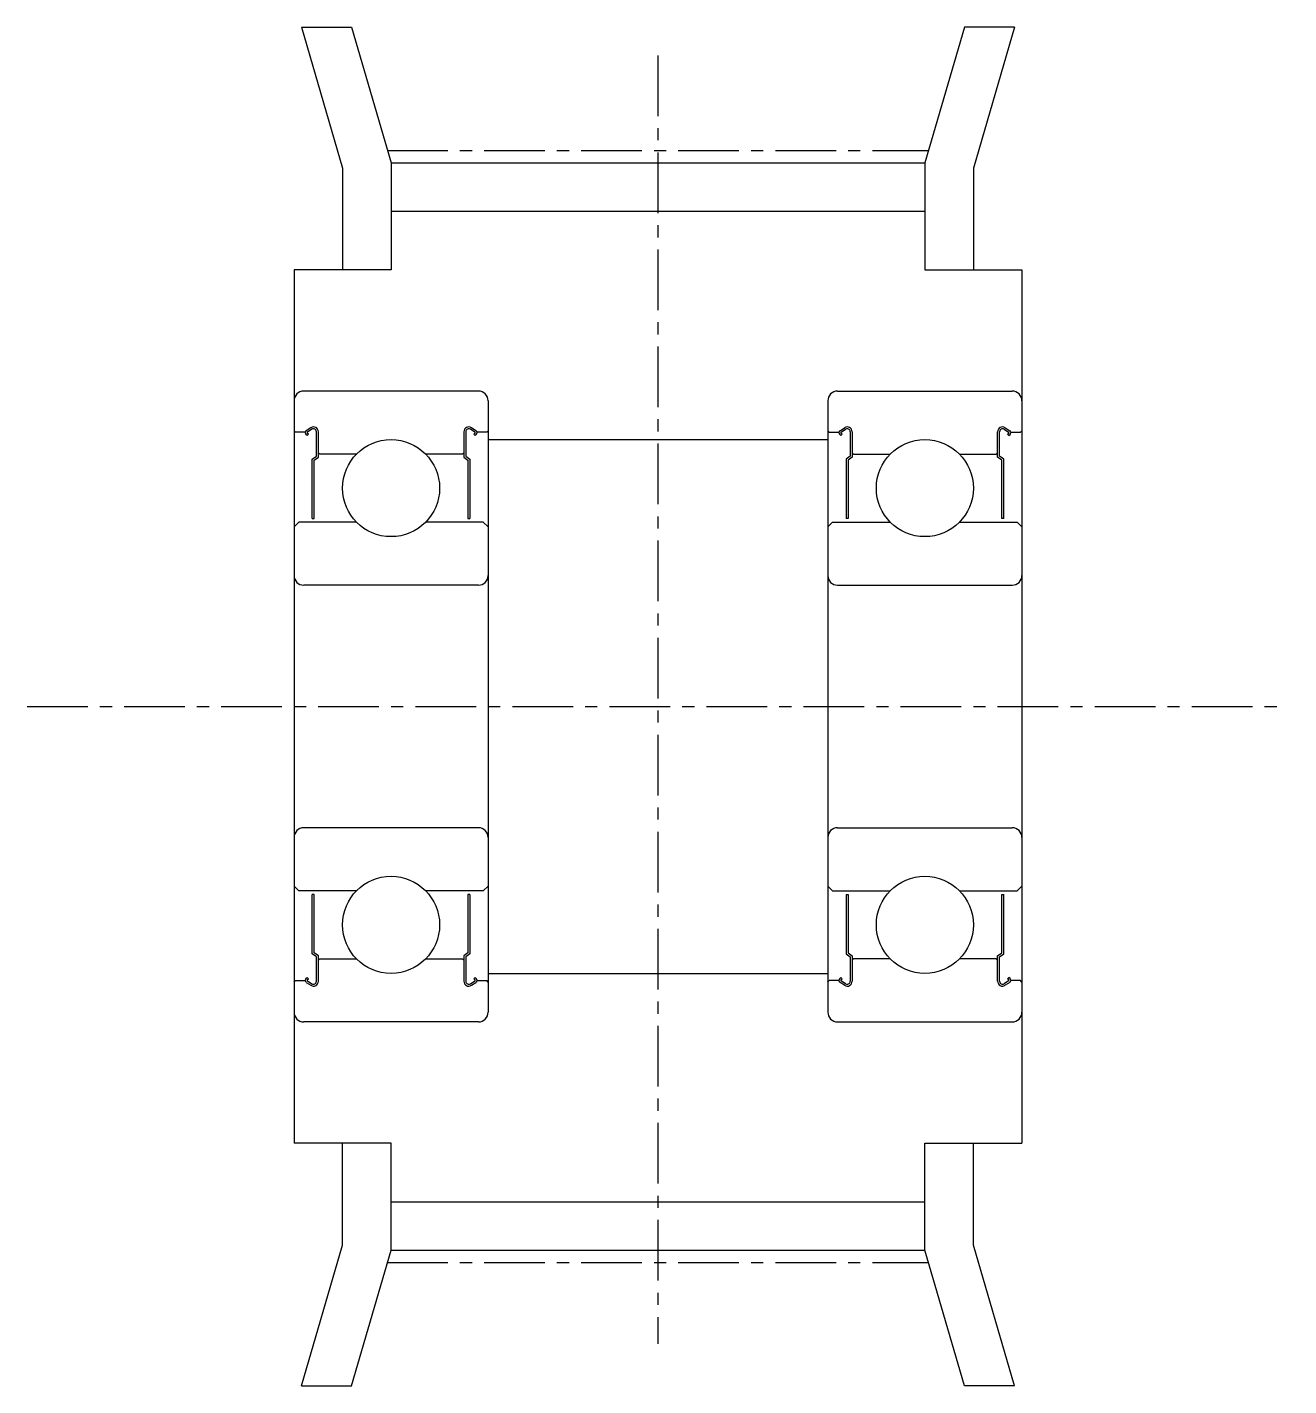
# Model space of a CAD drawing. Extents: x -286 to -132, y -61 to 66.
# Drawn here: x -157.55 to -131.55, y 37.91 to 65.91 of the extents above; entities outside this region: 2.
import ezdxf

# ---------------------------------------------------------------- set-up
doc = ezdxf.new("R2010")
doc.units = 0
doc.linetypes.add('CENTER', pattern=[2, 1.25, -0.25, 0.25, -0.25])
doc.layers.get('0').update_dxf_attribs({"linetype": 'CONTINUOUS'})
doc.layers.add('CENTER', color=1, linetype='CENTER')

msp = doc.modelspace()

# ---------------------------------------------------------------- linework, layer by layer
for p, q in [((-151.894, 65.914), (-151.051, 63.011)), ((-151.894, 65.914), (-150.87, 65.914)), ((-150.867, 65.914), (-150.051, 63.119)), ((-138.234, 65.914), (-139.051, 63.119)), ((-137.207, 65.914), (-138.231, 65.914)), ((-137.207, 65.914), (-138.051, 63.011)), ((-151.051, 63.011), (-151.051, 60.914)), ((-150.051, 63.119), (-150.051, 60.914)), ((-150.051, 63.119), (-139.051, 63.119)), ((-139.051, 63.119), (-139.051, 60.914)), ((-138.051, 63.011), (-138.051, 60.914)), ((-150.051, 62.124), (-139.051, 62.124)), ((-150.051, 60.914), (-152.051, 60.914)), ((-152.051, 60.914), (-152.051, 42.914)), ((-139.051, 60.914), (-137.051, 60.914)), ((-137.051, 60.914), (-137.051, 42.914)), ((-148.251, 58.414), (-151.851, 58.414)), ((-140.851, 58.414), (-137.251, 58.414)), ((-152.051, 58.214), (-152.051, 45.614)), ((-148.051, 58.214), (-148.051, 45.614)), ((-141.051, 58.214), (-141.051, 45.614)), ((-137.051, 58.214), (-137.051, 45.614)), ((-152.051, 57.594), (-152.021, 57.564)), ((-151.82, 57.564), (-152.021, 57.564)), ((-151.78, 57.496), (-151.806, 57.521)), ((-151.706, 57.66), (-151.799, 57.598)), ((-151.78, 57.496), (-151.752, 57.525)), ((-151.752, 57.525), (-151.778, 57.549)), ((-151.684, 57.626), (-151.776, 57.565)), ((-151.59, 57.074), (-151.59, 57.576)), ((-151.55, 57.054), (-151.55, 57.576)), ((-148.551, 57.576), (-148.551, 57.054)), ((-148.511, 57.576), (-148.511, 57.074)), ((-148.325, 57.565), (-148.417, 57.626)), ((-148.302, 57.598), (-148.395, 57.66)), ((-148.323, 57.549), (-148.349, 57.525)), ((-148.349, 57.525), (-148.321, 57.496)), ((-148.295, 57.521), (-148.321, 57.496)), ((-148.081, 57.564), (-148.281, 57.564)), ((-148.051, 57.594), (-148.081, 57.564)), ((-141.051, 57.594), (-141.021, 57.564)), ((-141.02, 57.564), (-140.82, 57.564)), ((-140.806, 57.521), (-140.78, 57.496)), ((-140.799, 57.598), (-140.706, 57.66)), ((-140.752, 57.525), (-140.78, 57.496)), ((-140.778, 57.549), (-140.752, 57.525)), ((-140.776, 57.565), (-140.684, 57.626)), ((-140.591, 57.576), (-140.591, 57.074)), ((-140.55, 57.576), (-140.55, 57.054)), ((-137.551, 57.054), (-137.551, 57.576)), ((-137.511, 57.074), (-137.511, 57.576)), ((-137.417, 57.626), (-137.325, 57.565)), ((-137.395, 57.66), (-137.302, 57.598)), ((-137.349, 57.525), (-137.323, 57.549)), ((-137.321, 57.496), (-137.349, 57.525)), ((-137.321, 57.496), (-137.295, 57.521)), ((-137.281, 57.564), (-137.081, 57.564)), ((-137.051, 57.594), (-137.081, 57.564)), ((-151.521, 57.114), (-151.55, 57.144)), ((-148.551, 57.144), (-148.581, 57.114)), ((-140.55, 57.144), (-140.521, 57.114)), ((-137.581, 57.114), (-137.551, 57.144)), ((-151.674, 57.012), (-151.591, 57.074)), ((-151.674, 55.786), (-151.674, 57.012)), ((-151.634, 56.992), (-151.55, 57.054)), ((-151.634, 55.786), (-151.634, 56.992)), ((-150.765, 57.114), (-151.521, 57.114)), ((-148.581, 57.114), (-149.336, 57.114)), ((-148.551, 57.054), (-148.467, 56.992)), ((-148.511, 57.074), (-148.427, 57.012)), ((-148.467, 56.992), (-148.467, 55.786)), ((-148.427, 57.012), (-148.427, 55.786)), ((-140.591, 57.074), (-140.674, 57.012)), ((-140.674, 57.012), (-140.674, 55.786)), ((-140.55, 57.054), (-140.634, 56.992)), ((-140.634, 56.992), (-140.634, 55.786)), ((-140.52, 57.114), (-139.765, 57.114)), ((-138.336, 57.114), (-137.581, 57.114)), ((-137.467, 56.992), (-137.551, 57.054)), ((-137.427, 57.012), (-137.511, 57.074)), ((-137.467, 55.786), (-137.467, 56.992)), ((-137.427, 55.786), (-137.427, 57.012)), ((-151.674, 55.786), (-151.634, 55.786)), ((-148.467, 55.786), (-148.427, 55.786)), ((-140.634, 55.786), (-140.674, 55.786)), ((-137.427, 55.786), (-137.467, 55.786)), ((-151.951, 55.714), (-152.051, 55.614)), ((-150.765, 55.714), (-151.951, 55.714)), ((-148.151, 55.714), (-149.336, 55.714)), ((-148.051, 55.614), (-148.151, 55.714)), ((-141.051, 55.614), (-140.951, 55.714)), ((-140.951, 55.714), (-139.765, 55.714)), ((-138.336, 55.714), (-137.151, 55.714)), ((-137.151, 55.714), (-137.051, 55.614)), ((-148.251, 54.414), (-151.851, 54.414)), ((-140.851, 54.414), (-137.251, 54.414)), ((-148.251, 49.414), (-151.851, 49.414)), ((-140.851, 49.414), (-137.251, 49.414)), ((-151.951, 48.114), (-152.051, 48.214)), ((-148.051, 48.214), (-148.151, 48.114)), ((-141.051, 48.214), (-140.951, 48.114)), ((-137.151, 48.114), (-137.051, 48.214)), ((-150.765, 48.114), (-151.951, 48.114)), ((-151.674, 46.815), (-151.674, 48.041)), ((-151.634, 48.041), (-151.674, 48.041)), ((-151.634, 46.836), (-151.634, 48.041)), ((-148.151, 48.114), (-149.336, 48.114)), ((-148.467, 48.041), (-148.467, 46.836)), ((-148.427, 48.041), (-148.467, 48.041)), ((-148.427, 48.041), (-148.427, 46.815)), ((-140.951, 48.114), (-139.765, 48.114)), ((-140.674, 48.041), (-140.674, 46.815)), ((-140.674, 48.041), (-140.634, 48.041)), ((-140.634, 48.041), (-140.634, 46.836)), ((-138.336, 48.114), (-137.151, 48.114)), ((-137.467, 46.836), (-137.467, 48.041)), ((-137.467, 48.041), (-137.427, 48.041)), ((-137.427, 46.815), (-137.427, 48.041)), ((-151.59, 46.753), (-151.674, 46.815)), ((-151.55, 46.773), (-151.634, 46.836)), ((-151.55, 46.251), (-151.55, 46.773)), ((-148.467, 46.836), (-148.551, 46.773)), ((-148.551, 46.773), (-148.551, 46.251)), ((-148.427, 46.815), (-148.511, 46.753)), ((-140.674, 46.815), (-140.591, 46.753)), ((-140.634, 46.836), (-140.55, 46.773)), ((-140.55, 46.773), (-140.55, 46.251)), ((-137.551, 46.773), (-137.467, 46.836)), ((-137.551, 46.251), (-137.551, 46.773)), ((-137.511, 46.753), (-137.427, 46.815)), ((-151.59, 46.251), (-151.59, 46.753)), ((-151.55, 46.684), (-151.521, 46.714)), ((-151.521, 46.714), (-150.765, 46.714)), ((-149.336, 46.714), (-148.581, 46.714)), ((-148.581, 46.714), (-148.551, 46.684)), ((-148.511, 46.753), (-148.511, 46.251)), ((-140.591, 46.753), (-140.591, 46.251)), ((-140.52, 46.714), (-140.55, 46.684)), ((-139.765, 46.714), (-140.52, 46.714)), ((-137.581, 46.714), (-138.336, 46.714)), ((-137.551, 46.684), (-137.581, 46.714)), ((-137.511, 46.251), (-137.511, 46.753)), ((-152.051, 46.234), (-152.021, 46.264)), ((-152.021, 46.264), (-151.82, 46.264)), ((-151.806, 46.307), (-151.78, 46.332)), ((-151.799, 46.229), (-151.706, 46.168)), ((-151.752, 46.303), (-151.78, 46.332)), ((-151.778, 46.278), (-151.752, 46.303)), ((-151.776, 46.263), (-151.684, 46.201)), ((-148.417, 46.201), (-148.325, 46.263)), ((-148.395, 46.168), (-148.302, 46.229)), ((-148.321, 46.332), (-148.349, 46.303)), ((-148.349, 46.303), (-148.323, 46.278)), ((-148.321, 46.332), (-148.295, 46.307)), ((-148.281, 46.264), (-148.081, 46.264)), ((-148.051, 46.234), (-148.081, 46.264)), ((-141.051, 46.234), (-141.021, 46.264)), ((-140.82, 46.264), (-141.02, 46.264)), ((-140.78, 46.332), (-140.806, 46.307)), ((-140.706, 46.168), (-140.799, 46.229)), ((-140.78, 46.332), (-140.752, 46.303)), ((-140.752, 46.303), (-140.778, 46.278)), ((-140.684, 46.201), (-140.776, 46.263)), ((-137.325, 46.263), (-137.417, 46.201)), ((-137.302, 46.229), (-137.395, 46.168)), ((-137.349, 46.303), (-137.321, 46.332)), ((-137.323, 46.278), (-137.349, 46.303)), ((-137.295, 46.307), (-137.321, 46.332)), ((-137.081, 46.264), (-137.281, 46.264)), ((-137.051, 46.234), (-137.081, 46.264)), ((-148.251, 45.414), (-151.851, 45.414)), ((-140.851, 45.414), (-137.251, 45.414)), ((-150.051, 42.914), (-152.051, 42.914)), ((-151.051, 40.816), (-151.051, 42.914)), ((-150.051, 40.709), (-150.051, 42.914)), ((-139.051, 40.709), (-139.051, 42.914)), ((-139.051, 42.914), (-137.051, 42.914)), ((-138.051, 40.816), (-138.051, 42.914)), ((-150.051, 41.704), (-139.051, 41.704)), ((-151.894, 37.914), (-151.051, 40.816)), ((-150.867, 37.914), (-150.051, 40.709)), ((-150.051, 40.709), (-139.051, 40.709)), ((-138.234, 37.914), (-139.051, 40.709)), ((-137.207, 37.914), (-138.051, 40.816)), ((-151.894, 37.914), (-150.87, 37.914)), ((-137.207, 37.914), (-138.231, 37.914))]:
    msp.add_line(p, q)
at = {"color": 7, "linetype": 'CONTINUOUS'}
for p, q in [((-148.051, 57.414), (-141.051, 57.414)), ((-148.051, 46.414), (-141.051, 46.414))]:
    msp.add_line(p, q, dxfattribs=at)
for centre in [(-150.051, 56.414), (-139.051, 56.414), (-150.051, 47.414), (-139.051, 47.414)]:
    msp.add_circle(centre, 1)
for centre, radius, start, end in [((-151.851, 58.214), 0.2, 90, 180), ((-148.251, 58.214), 0.2, 0, 90), ((-140.851, 58.214), 0.2, 90, 180), ((-137.251, 58.214), 0.2, 360, 90), ((-151.771, 57.557), 0.05, 123.5192, 226.0607), ((-151.771, 57.557), 0.01, 123.5173, 226.0606), ((-151.65, 57.576), 0.1, 0, 123.5193), ((-151.65, 57.576), 0.06, 0, 123.519), ((-148.451, 57.576), 0.1, 56.4807, 179.9999), ((-148.451, 57.576), 0.06, 56.481, 179.9999), ((-148.33, 57.557), 0.01, 313.9392, 56.4827), ((-148.33, 57.557), 0.05, 313.9392, 56.4807), ((-140.771, 57.557), 0.05, 123.5193, 226.0608), ((-140.771, 57.557), 0.01, 123.5173, 226.0608), ((-140.65, 57.576), 0.1, 0.0001, 123.5193), ((-140.65, 57.576), 0.06, 0.0001, 123.519), ((-137.451, 57.576), 0.1, 56.4807, 180), ((-137.451, 57.576), 0.06, 56.481, 180), ((-137.33, 57.557), 0.01, 313.9394, 56.4827), ((-137.33, 57.557), 0.05, 313.9393, 56.4808), ((-151.851, 54.614), 0.2, 180, 270), ((-148.251, 54.614), 0.2, 270, 0), ((-140.851, 54.614), 0.2, 180, 270), ((-137.251, 54.614), 0.2, 270, 360), ((-151.851, 49.214), 0.2, 90, 180), ((-148.251, 49.214), 0.2, 0, 90), ((-140.851, 49.214), 0.2, 90, 180), ((-137.251, 49.214), 0.2, 360, 90), ((-151.771, 46.271), 0.05, 133.939, 236.4802), ((-151.771, 46.271), 0.01, 133.9374, 236.4796), ((-151.65, 46.251), 0.1, 236.4805, 0), ((-151.65, 46.251), 0.06, 236.4807, 0), ((-148.451, 46.251), 0.1, 179.9999, 303.5193), ((-148.451, 46.251), 0.06, 179.9999, 303.5193), ((-148.33, 46.271), 0.01, 303.5203, 46.0625), ((-148.33, 46.271), 0.05, 303.5195, 46.061), ((-140.771, 46.271), 0.05, 133.939, 236.4805), ((-140.771, 46.271), 0.01, 133.9375, 236.4797), ((-140.65, 46.251), 0.1, 236.4807, 0.0001), ((-140.65, 46.251), 0.06, 236.4807, 0.0001), ((-137.451, 46.251), 0.1, 180, 303.5195), ((-137.451, 46.251), 0.06, 180, 303.5193), ((-137.33, 46.271), 0.01, 303.5204, 46.0626), ((-137.33, 46.271), 0.05, 303.5198, 46.061), ((-151.851, 45.614), 0.2, 180, 270), ((-148.251, 45.614), 0.2, 270, 0), ((-140.851, 45.614), 0.2, 180, 270), ((-137.251, 45.614), 0.2, 270, 360)]:
    msp.add_arc(centre, radius, start, end)
at = {"layer": 'CENTER', "color": 1, "linetype": 'CENTER'}
for p, q in [((-144.551, 65.332), (-144.551, 38.782)), ((-150.132, 63.374), (-138.969, 63.374)), ((-157.551, 51.914), (-131.551, 51.914)), ((-150.132, 40.454), (-138.969, 40.454))]:
    msp.add_line(p, q, dxfattribs=at)

# ---------------------------------------------------------------- texts
at = {"color": 7, "linetype": 'CONTINUOUS'}
for s, p in [('AHTFW36-S2M100-5', (-285.987, -49.998)), ('AHTFW36-S2M100', (-285.987, -60.81))]:
    msp.add_text(s, height=6, dxfattribs=at).set_placement(p)

doc.saveas('drawing.dxf')
